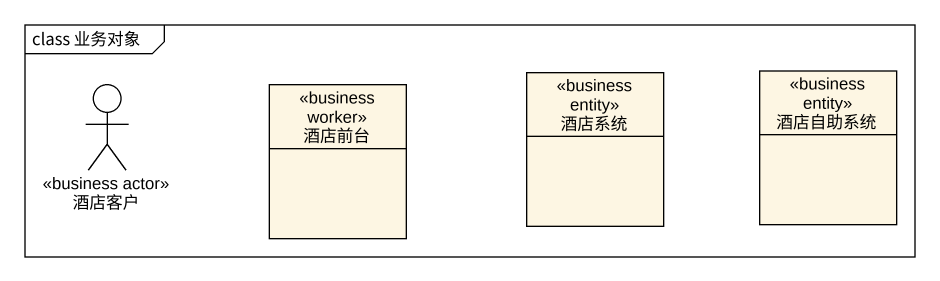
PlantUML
@startuml
mainframe class 业务对象
allowmixing
hide circle
hide empty members
actor 酒店客户 <<business actor>>
class 酒店前台 <<business worker>>
class 酒店系统 <<business entity>>
class 酒店自助系统 <<business entity>>
@enduml
